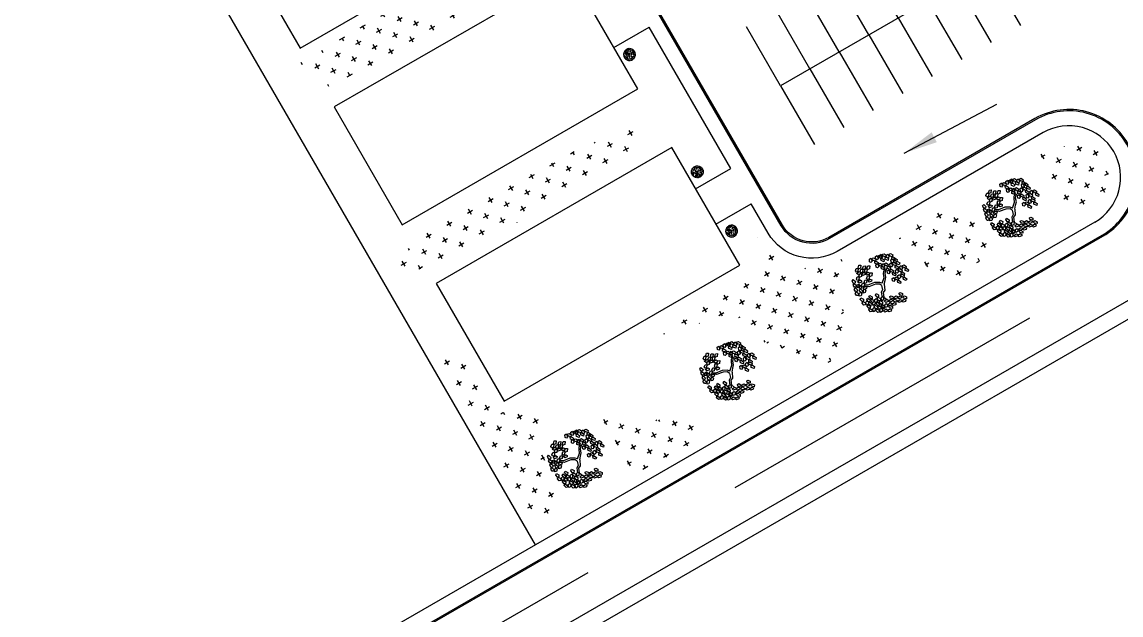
# Model space of a CAD drawing. Header units: metres. Extents: x 99558 to 100592, y 49739 to 50255.
# Drawn here: x 99962.3 to 100043.1, y 49994.8 to 50038.5 of the extents above; entities that cross this region are included whole.
import ezdxf

# ---------------------------------------------------------------- set-up
doc = ezdxf.new("R2010")
doc.units = ezdxf.units.M
doc.header["$MEASUREMENT"] = 0
doc.linetypes.add('DASHED2', pattern=[0.375, 0.25, -0.125])
for name, color, linetype in [('BuildingOutline', 160, 'Continuous'), ('Grass', 251, 'Continuous'), ('ParkingSpace', 252, 'Continuous'), ('RoadMarkings', 252, 'Continuous'), ('SiteBoundary', 10, 'Continuous'), ('Vegetation', 100, 'Continuous'), ('Walkway', 96, 'Continuous')]:
    doc.layers.add(name, color=color, linetype=linetype)
doc.styles.get("Standard").update_dxf_attribs({"font": 'arial.ttf'})
doc.dimstyles.new('BuildingStyle', dxfattribs={"dimtxt": 2.5, "dimasz": 2.5, "dimexe": 2.5, "dimexo": 0.0625, "dimgap": 2.5, "dimtad": 0, "dimtih": 1, "dimtoh": 1, "dimdec": 0, "dimzin": 0, "dimdsep": 46, "dimtxsty": 'Standard', "dimcen": 0.09, "dimadec": 0, "dimazin": 0, "dimtfac": 1, "dimtdec": 0, "dimtofl": 0, "dimtmove": 2, "dimatfit": 3, "dimfxl": 1, "dimtolj": 1, "dimtzin": 0, "dimarcsym": 0})
pattern_1 = [(30, (100000, 50000), (0.320272, 1.195272), [0.4375, -1.3125]), (120, (100000.2988, 49999.9199), (-1.195272, 0.320272), [0.4375, -1.3125])]

# ---------------------------------------------------------------- blocks, each defined once
blk = doc.blocks.new('ParkingSpaces')
at = {"layer": 'ParkingSpace'}
for points in [[(0, 5), (0, 10)], [(2.5, 5), (2.5, 10)], [(5, 5), (5, 10)], [(7.5, 5), (7.5, 10)], [(10, 5), (10, 10)], [(12.5, 5), (12.5, 10)], [(15, 5), (15, 10)], [(17.5, 5), (17.5, 10)], [(20, 5), (0, 5)], [(0, 5), (0, 0)], [(2.5, 5), (2.5, 0)], [(5, 5), (5, 0)], [(7.5, 5), (7.5, 0)], [(10, 5), (10, 0)], [(12.5, 5), (12.5, 0)], [(15, 5), (15, 0)], [(17.5, 5), (17.5, 0)]]:
    blk.add_lwpolyline(points, dxfattribs=at)
blk = doc.blocks.new('L', base_point=(1.368, 0.591))
for p, q in [((1.281, 0.65), (1.312, 0.675)), ((1.312, 0.675), (1.342, 0.621)), ((1.275, 0.567), (1.306, 0.592)), ((1.288, 0.517), (1.275, 0.567)), ((1.294, 0.6), (1.281, 0.65)), ((1.317, 0.508), (1.288, 0.517)), ((1.322, 0.591), (1.294, 0.6)), ((1.306, 0.592), (1.336, 0.538)), ((1.336, 0.538), (1.317, 0.508)), ((1.342, 0.621), (1.322, 0.591)), ((1.337, 0.489), (1.356, 0.548)), ((1.376, 0.484), (1.337, 0.489)), ((1.356, 0.548), (1.391, 0.554)), ((1.404, 0.527), (1.376, 0.484)), ((1.391, 0.554), (1.404, 0.527))]:
    blk.add_line(p, q)
blk = doc.blocks.new('TREE-11')
at = {"layer": 'Vegetation'}
for p, q in [((18.6, 22.5), (21.7, 27.4)), ((21.7, 27.4), (25.2, 29.6)), ((22.4, 21.4), (27.6, 27.7)), ((25.2, 29.6), (26.6, 33.6)), ((27.6, 27.7), (33.5, 29.6)), ((-28.6, 13.3), (-35.2, 17.7)), ((-28.6, 17.4), (-34.8, 21.1)), ((-11.4, 15.2), (-28.6, 17.4)), ((-11.7, 10.3), (-28.6, 13.3)), ((-2.4, 5.5), (-11.7, 10.3)), ((0, 8.9), (-11.4, 15.2)), ((0, 0), (-3.1, -10.3)), ((0, 0), (-2.4, 5.5)), ((3.8, 4.1), (0, 8.9)), ((3.8, 4.1), (15.2, 14.4)), ((7.2, -0.7), (13.8, 6.7)), ((13.8, 6.7), (19.3, 12.6)), ((15.2, 14.4), (18.6, 22.5)), ((19.3, 12.6), (22.4, 21.4)), ((-9, -14), (-13.8, -25.9)), ((-5.2, -16.3), (-9.7, -27.7)), ((-3.1, -10.3), (-9, -14)), ((0.7, -13.7), (-5.2, -16.3)), ((7.2, -0.7), (0.7, -13.7)), ((-9.7, -27.7), (-6.9, -33.6))]:
    blk.add_line(p, q, dxfattribs=at)
for p, xscale, yscale, zscale, rotation in [((-25.5, 58.4), 120, 120, 120, 295.0165150851705), ((-16.6, 51), 120, 120, 120, 295.0165150851705), ((-7.2, 46.2), 120, 120, 120, 295.0165150851705), ((9.3, 58.4), 119.9999999999999, 119.9999999999999, 119.9999999999999, 190.1248425347957), ((25.5, 56.6), 119.9999999999999, 119.9999999999999, 119.9999999999999, 190.1248425347957), ((36.2, 54.3), 119.9999999999999, 119.9999999999999, 119.9999999999999, 190.1248425347957), ((50.4, 46.6), 119.9999999999999, 119.9999999999999, 119.9999999999999, 190.1248425347957), ((-54.2, 15.9), 119.9999999999998, 119.9999999999998, 119.9999999999998, 347.8021081598379), ((-48.6, 36.2), 119.9999999999998, 119.9999999999998, 119.9999999999998, 347.8021081598379), ((-41.7, 17.7), 119.9999999999998, 119.9999999999998, 119.9999999999998, 347.8021081598379), ((-33.8, 39.2), 120, 120, 120, 295.0165150851705), ((-30.7, 19.6), 120, 120, 120, 295.0165150851705), ((-11, 28.5), 120, 120, 120, 295.0165150851705), ((16.6, 38.8), 119.9999999999999, 119.9999999999999, 119.9999999999999, 190.1248425347957), ((29.3, 32.2), 119.9999999999999, 119.9999999999999, 119.9999999999999, 190.1248425347957), ((46.9, 23.7), 119.9999999999999, 119.9999999999999, 119.9999999999999, 190.1248425347957), ((54.5, 31), 119.9999999999999, 119.9999999999999, 119.9999999999999, 190.1248425347957), ((32.8, 12.2), 119.9999999999999, 119.9999999999999, 119.9999999999999, 190.1248425347957), ((34.1, -10.3), 119.9999999999999, 119.9999999999999, 119.9999999999999, 190.1248425347957), ((50, -11.1), 119.9999999999999, 119.9999999999999, 119.9999999999999, 190.1248425347957), ((51.7, 3), 119.9999999999999, 119.9999999999999, 119.9999999999999, 190.1248425347957), ((64.9, 5.9), 119.9999999999999, 119.9999999999999, 119.9999999999999, 190.1248425347957), ((-1.4, -34), 119.9999999999998, 119.9999999999998, 119.9999999999998, 66.16076666471409), ((-15.2, -53.6), 119.9999999999998, 119.9999999999998, 119.9999999999998, 66.16076666471409), ((2.1, -45.5), 119.9999999999998, 119.9999999999998, 119.9999999999998, 66.16076666471409), ((22.4, -38.1), 119.9999999999998, 119.9999999999998, 119.9999999999998, 66.16076666471409), ((26.9, -50.6), 119.9999999999998, 119.9999999999998, 119.9999999999998, 66.16076666471409)]:
    blk.add_blockref('L', p, dxfattribs=dict(at, xscale=xscale, yscale=yscale, zscale=zscale, rotation=rotation))
at = {"layer": 'Vegetation', "xscale": 120, "yscale": 120, "zscale": 120}
for p in [(-52.1, -10.7), (-45.9, -33.3), (-38.6, -19.6), (-30.7, -16.3), (-14.8, -20), (-31.7, -43.2), (-23.8, -38.8), (-15.2, -39.5)]:
    blk.add_blockref('L', p, dxfattribs=at)
blk = doc.blocks.new('BRANCHD', base_point=(0.5, 0.5))
for p, q in [((0.951, 0.743), (0.931, 0.754)), ((0.962, 0.694), (0.951, 0.743)), ((0.974, 0.687), (0.962, 0.694)), ((0.97, 0.587), (0.994, 0.594)), ((0.97, 0.571), (0.97, 0.587)), ((1.008, 0.55), (0.97, 0.571)), ((0.987, 0.668), (0.974, 0.687)), ((0.982, 0.647), (0.987, 0.668)), ((0.997, 0.62), (0.982, 0.647)), ((0.994, 0.594), (0.997, 0.62)), ((0.998, 0.504), (1.008, 0.52)), ((1.008, 0.52), (1.008, 0.55))]:
    blk.add_line(p, q)
blk = doc.blocks.new('TREE-14')
for points in [[(-37, 36), (-38, 36), (-40, 34), (-40, 32), (-40, 29), (-47, 27), (-47, 24)], [(-42, 16), (-45, 14), (-44, 12), (-44, 11), (-45, 9), (-46, 6), (-44, 3), (-40, 0)], [(-29, 29), (-34, 26), (-34, 23), (-36, 18), (-38, 14), (-38, 9), (-30, 4), (-35, -2)], [(-15, 43), (-18, 43), (-20, 44), (-24, 43), (-27, 41), (-29, 38), (-28, 36), (-29, 34)], [(-13, 22), (-19, 16), (-21, 9), (-14, 4)], [(15, 49), (11, 52), (6, 51), (4, 53), (4, 53), (1, 51), (-1, 49), (-3, 48), (-6, 48), (-8, 48), (-12, 50), (-13, 50), (-16, 48), (-17, 45)], [(-2, 40), (-4, 39), (-3, 36), (-6, 36), (-9, 33), (-8, 30)], [(-2, -8), (2, -9), (4, -12), (6, -11), (8, -9), (8, -6), (13, -5), (16, -8), (18, -8), (20, -3), (17, 0), (16, 5)], [(6, 22), (12, 23), (13, 21), (17, 17), (23, 15), (24, 10)], [(33, 34), (33, 38), (32, 43), (29, 44), (24, 44), (18, 43), (10, 45)], [(13, 36), (17, 29), (23, 28)], [(32, -5), (32, 2), (29, 5), (32, 10), (38, 14), (37, 18), (33, 22)], [(43, 13), (45, 12), (49, 16), (47, 19), (45, 21), (44, 24), (43, 30), (39, 31)], [(50, -9), (52, -4), (53, -1), (49, 4), (52, 9), (53, 11)], [(-43, -4), (-46, -9), (-44, -11), (-44, -11), (-42, -15), (-43, -17), (-41, -19), (-40, -21)], [(-35, -15), (-28, -17), (-25, -24)], [(-30, -29), (-26, -29), (-26, -31), (-25, -34), (-23, -37), (-20, -37), (-16, -36), (-14, -39), (-11, -41), (-9, -42), (-6, -44), (-1, -41), (3, -41), (8, -42), (13, -41)], [(-23, -5), (-20, -9), (-18, -16), (-13, -19), (-11, -21)], [(-4, -31), (1, -30), (6, -33)], [(38, -11), (33, -12), (23, -13), (12, -18), (5, -20)], [(14, -31), (16, -27), (22, -21)], [(24, -24), (23, -29), (24, -31), (24, -34), (23, -40), (15, -45)], [(29, -29), (38, -26), (42, -19)]]:
    blk.add_lwpolyline(points)
blk.add_lwpolyline([(2, 13), (-3, 11), (-3, 6), (-5, 5), (-5, 3), (-4, 0), (0, 0), (2, 3), (5, 4), (8, 7), (5, 10)], close=True)
at = {"xscale": 120, "yscale": 120, "zscale": 120}
for rotation in [150, 180, 120, 90, 60.00000000000001, 30, 329.9999999999999, 210, 240, 270, 299.9999999999999]:
    blk.add_blockref('BRANCHD', (3, 6), dxfattribs=dict(at, rotation=rotation))
blk.add_blockref('BRANCHD', (3, 6), dxfattribs=at)

msp = doc.modelspace()

# ---------------------------------------------------------------- hatches: boundary and pattern name
at = {"layer": 'Grass'}
h = msp.add_hatch(dxfattribs=at)
h.set_pattern_fill('CROSS', color=256, scale=3.5)
h.set_pattern_definition(pattern_1)
h.paths.add_polyline_path([(99991.831, 50037.161), (99984.675, 50033.648), (99982.354, 50035.221), (99989.564, 50039.56), (100000.541, 50043.338)])
h = msp.add_hatch(dxfattribs=at)
h.set_pattern_fill('CROSS', color=256, scale=3.5)
h.set_pattern_definition(pattern_1)
h.paths.add_polyline_path([(100006.741, 50028.469), (99997.97, 50023.316), (99991.78, 50020.272), (99989.227, 50020.563), (99992.714, 50023.548), (100002.576, 50028.8), (100008.142, 50031.396)])
h = msp.add_hatch(dxfattribs=at)
h.set_pattern_fill('CROSS', color=256, scale=3.5)
h.set_pattern_definition(pattern_1)
h.paths.add_polyline_path([(100039.934, 50024.226), (100038.185, 50025.534), (100037.157, 50028.749), (100040.635, 50029.861), (100042.205, 50028.518), (100042.044, 50025.831)])
h = msp.add_hatch(dxfattribs=at)
h.set_pattern_fill('CROSS', color=256, scale=3.5)
h.set_pattern_definition(pattern_1)
h.paths.add_polyline_path([(100031.209, 50018.968), (100029.283, 50020.009), (100026.776, 50022.534), (100029.477, 50024.646), (100031.901, 50024.942), (100033.373, 50021.818)])
h = msp.add_hatch(dxfattribs=at)
h.set_pattern_fill('CROSS', color=256, scale=3.5)
h.set_pattern_definition(pattern_1)
h.paths.add_polyline_path([(100021.477, 50013.349), (100016.797, 50014.952), (100014.57, 50017.088), (100009.252, 50015.397), (100012.48, 50017.647), (100016.61, 50019.866), (100016.361, 50022.593), (100018.399, 50020.402), (100020.694, 50020.348), (100023.377, 50021.345), (100022.15, 50019.643), (100022.877, 50016.089), (100022.783, 50014.435)])
h = msp.add_hatch(dxfattribs=at)
h.set_pattern_fill('CROSS', color=256, scale=3.5)
h.set_pattern_definition(pattern_1)
h.paths.add_polyline_path([(100001.834, 50002.403), (99999.808, 50001.322), (99992.355, 50014.232), (99994.64, 50014.404), (99997.079, 50009.721), (100000.294, 50009.812), (100000.496, 50007.015)])
h = msp.add_hatch(dxfattribs=at)
h.set_pattern_fill('CROSS', color=256, scale=3.5)
h.set_pattern_definition(pattern_1)
h.paths.add_polyline_path([(100012.569, 50007.93), (100007.225, 50005.231), (100004.835, 50009.371), (100007.843, 50009.23), (100011.49, 50009.129)])

# ---------------------------------------------------------------- linework, layer by layer
msp.add_line((100041.136, 50023.75), (99558.099, 49744.868))
at = {"linetype": 'DASHED2', "ltscale": 100}
msp.add_lwpolyline([(99560.037, 49741.715), (100443.84, 50251.979)], dxfattribs=at)
for points in [[(99561.347, 49739.584), (100445.149, 50249.848)], [(99561.975, 49738.562), (100445.778, 50248.825)], [(99558.677, 49743.932), (100041.686, 50022.797)], [(99558.727, 49743.845), (100041.736, 50022.711)]]:
    msp.add_lwpolyline(points)
at = {"layer": 'BuildingOutline'}
for points in [[(99982.708, 50036.551), (100000.028, 50046.551), (99995.028, 50055.211), (99977.708, 50045.211)], [(99990.208, 50023.56), (100007.528, 50033.56), (100002.528, 50042.221), (99985.208, 50032.221)], [(99997.708, 50010.57), (100015.028, 50020.57), (100010.028, 50029.23), (99992.708, 50019.23)]]:
    msp.add_lwpolyline(points, close=True, dxfattribs=at)
at = {"layer": 'SiteBoundary'}
msp.add_lwpolyline([(99965, 50060.622), (100000, 50000)], dxfattribs=at)
at = {"layer": 'Walkway'}
for points in [[(100041.686, 50022.797, 0.414214), (100043.48, 50029.491, 0.414214), (100036.786, 50031.284), (100021.631, 50022.534, -0.414214), (100018.079, 50023.486), (99991.729, 50069.126, -0.414214), (99992.681, 50072.677), (100035.982, 50097.677, -0.414214), (100039.534, 50096.726), (100065.884, 50051.086, -0.414214), (100064.932, 50047.534), (100049.777, 50038.784, 0.414214), (100047.983, 50032.091, 0.414214), (100054.677, 50030.297)], [(100041.736, 50022.711), (100041.736, 50022.711, 0.414214), (100043.566, 50029.541), (100043.566, 50029.541, 0.414214), (100036.736, 50031.371), (100021.581, 50022.621, -0.414214), (100018.166, 50023.536), (99991.816, 50069.176, -0.414214), (99992.731, 50072.591), (100036.032, 50097.591, -0.414214), (100039.447, 50096.676), (100065.797, 50051.036, -0.414214), (100064.882, 50047.621), (100049.727, 50038.871, 0.414214), (100047.896, 50032.041), (100047.896, 50032.041, 0.414214), (100054.727, 50030.211)], [(100041.136, 50023.75), (100041.136, 50023.75, 0.414214), (100042.527, 50028.941, 0.414214), (100037.336, 50030.332), (100022.181, 50021.582, -0.414214), (100017.126, 50022.936), (100015.876, 50025.101)]]:
    msp.add_lwpolyline(points, format="xyb", dxfattribs=at)
for points in [[(100005.778, 50036.592), (100008.376, 50038.092)], [(100014.376, 50027.699), (100008.376, 50038.092)], [(100011.778, 50026.199), (100014.376, 50027.699)], [(100013.278, 50023.601), (100015.876, 50025.101)]]:
    msp.add_lwpolyline(points, dxfattribs=at)

# ---------------------------------------------------------------- block references
at = {"xscale": -1, "rotation": 210.0000000000677}
msp.add_blockref('ParkingSpaces', (100015.521, 50038.117), dxfattribs=at)
at = {"layer": 'Vegetation', "color": 0}
for name, p, xscale, yscale, zscale, rotation in [('TREE-14', (100006.926, 50036.127), 0.007128500559955296, 0.007128500559955296, 0.007128500559955296, 209.9999999999573), ('TREE-14', (100011.95, 50027.425), -0.007128500559955295, 0.007128500559955296, 0.007128500559955296, 29.99999999998087), ('TREE-11', (100035.054, 50024.62), 0.03, 0.03, 0.03, 30.00000000000242), ('TREE-14', (100014.426, 50023.137), 0.007128500559955295, 0.007128500559955295, 0.007128500559955295, 209.9999999999573), ('TREE-11', (100025.463, 50019.082), 0.03, 0.03, 0.03, 30.00000000000242), ('TREE-11', (100014.267, 50012.618), 0.03, 0.03, 0.03, 30.00000000000242), ('TREE-11', (100003.071, 50006.154), 0.03, 0.03, 0.03, 30.00000000000242)]:
    msp.add_blockref(name, p, dxfattribs=dict(at, xscale=xscale, yscale=yscale, zscale=zscale, rotation=rotation))

# ---------------------------------------------------------------- leaders
at = {"layer": 'RoadMarkings'}
msp.add_leader([(100027.12, 50028.823), (100033.928, 50032.43)], dimstyle='BuildingStyle', override={"dimgap": 2.5, "dimtad": 0}, dxfattribs=at)

doc.saveas('drawing.dxf')
